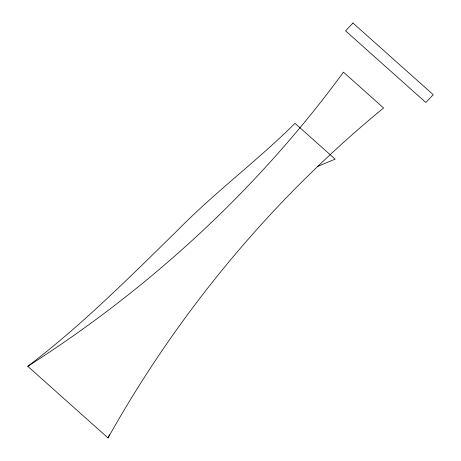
<?xml version="1.0" encoding="UTF-8"?>
<svg xmlns="http://www.w3.org/2000/svg" width="461" height="461" viewBox="0 0 461 461"><rect width="100%" height="100%" fill="white"/><g stroke="black" fill="none" stroke-linecap="round" stroke-linejoin="round"><path stroke-width="0.69" d="M317.491 166.502L335.141 159.137L295.005 123.318C257.722 160.468 215.178 191.926 178.321 229.584C129.869 276.998 81.879 325.23 27.775 366.311L108.041 437.95L109.338 434.665M108.041 437.95C178.378 312.137 272.099 199.4 383.598 107.983L343.462 72.164C257.981 188.958 149.739 288.58 27.775 366.311M352.959 23.05L345.571 30.852L425.837 102.492L433.225 94.689L352.959 23.05"/></g></svg>
